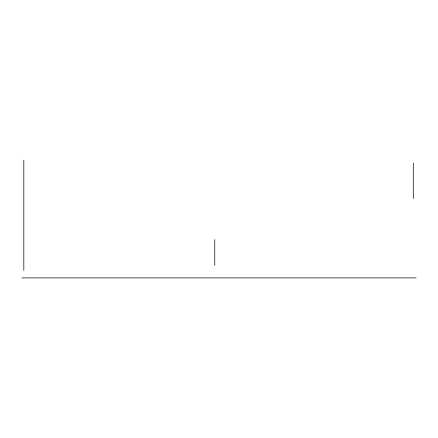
<?xml version="1.0" encoding="UTF-8"?>
<svg xmlns="http://www.w3.org/2000/svg" width="438" height="438" viewBox="0 0 438 438"><rect width="100%" height="100%" fill="white"/><g stroke="black" fill="none" stroke-linecap="round" stroke-linejoin="round"><path stroke-width="0.66" d="M21.9 277.9L416.1 277.9M413.291 163.078L413.291 198.534M214.773 239.608L214.773 265.253M23.822 160.1L23.822 270.273"/></g></svg>
